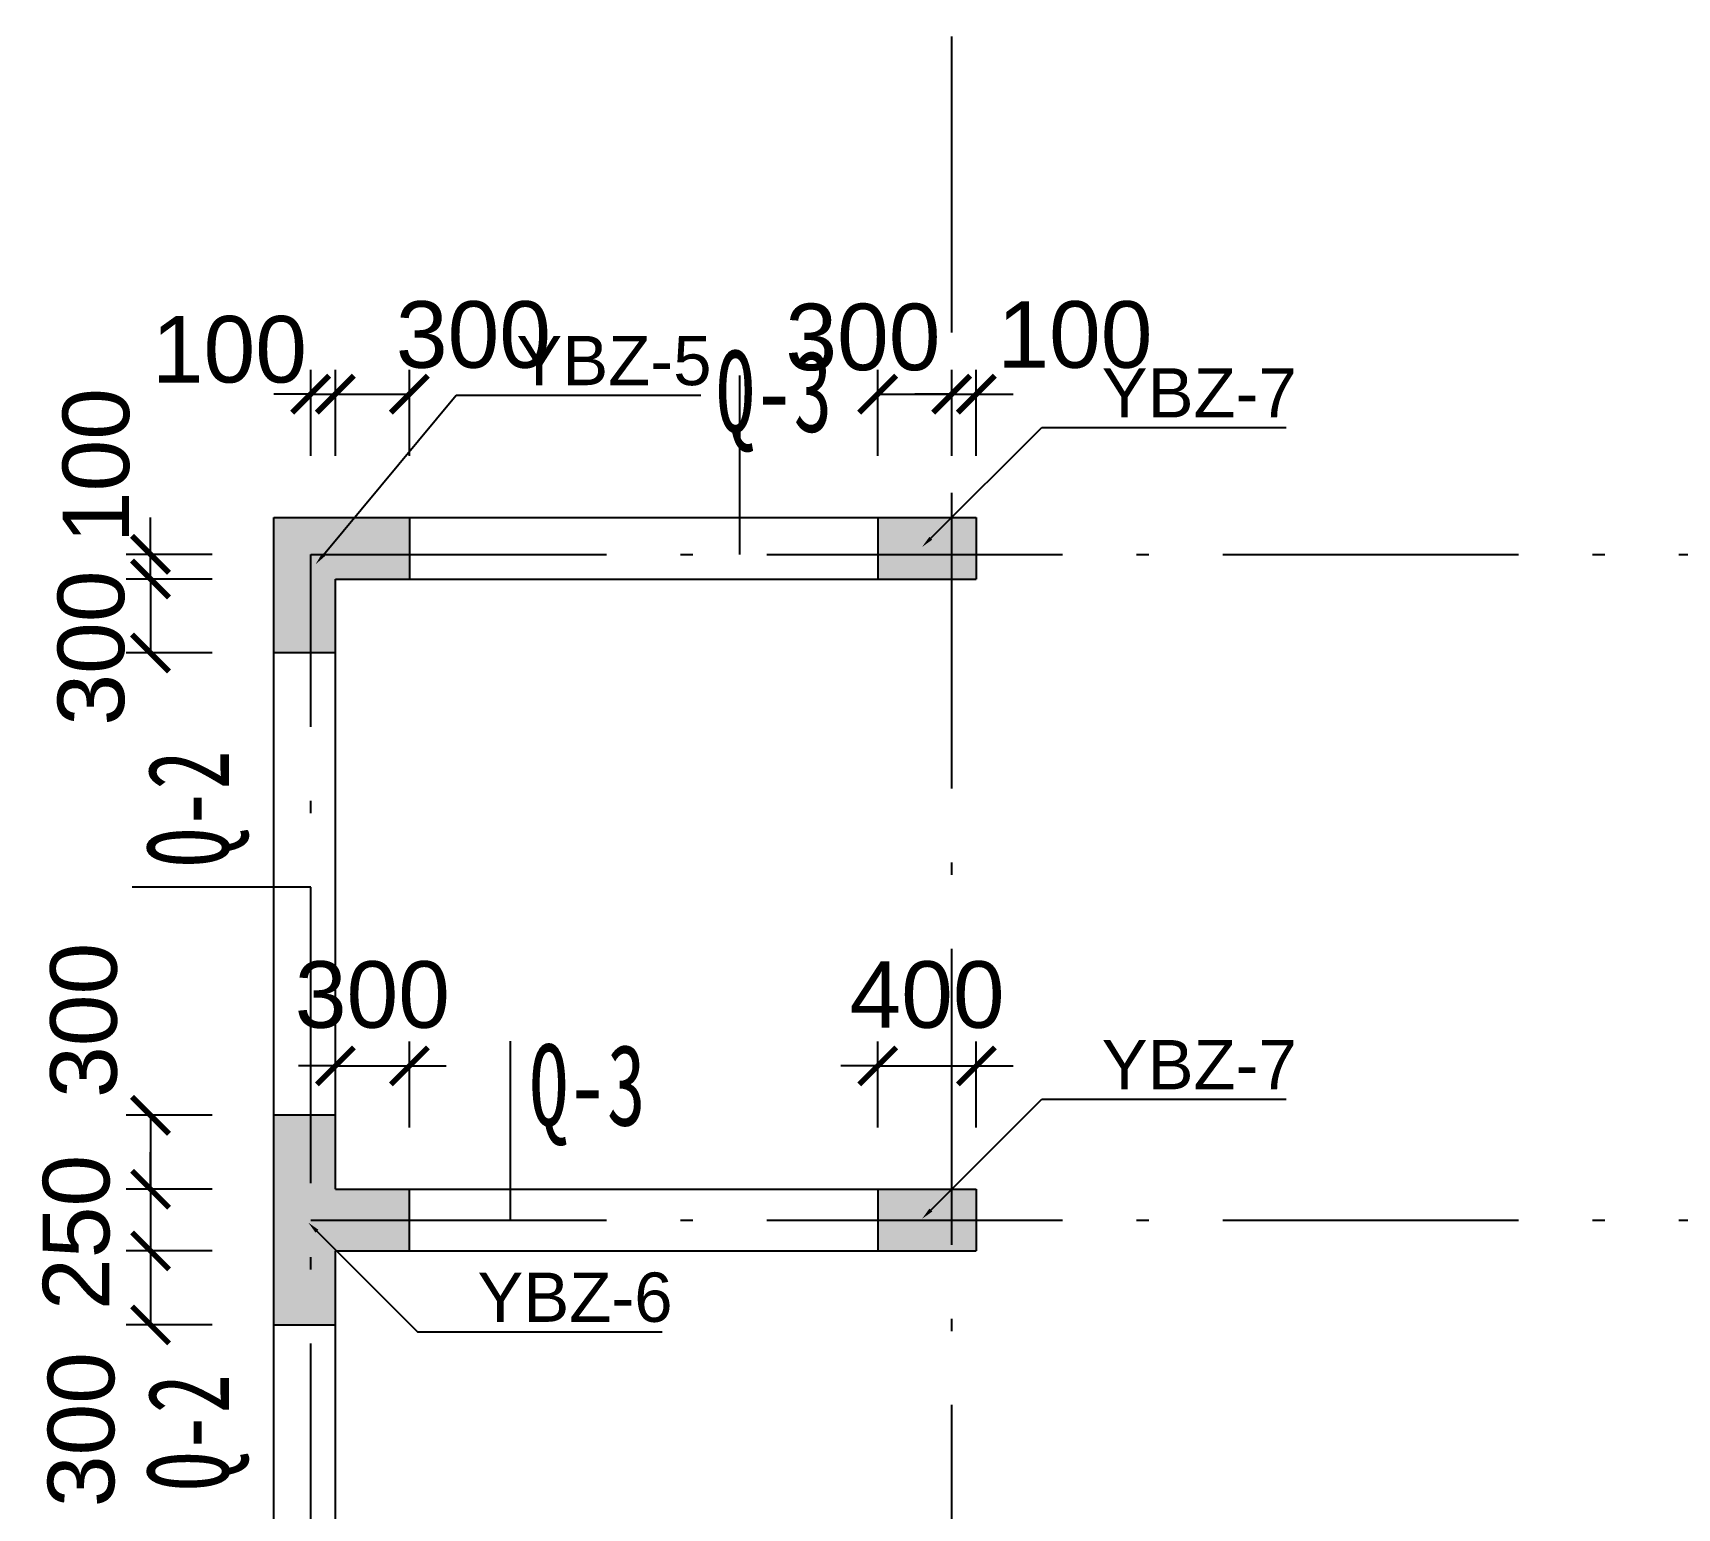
# Model space of a CAD drawing. Header units: millimetres. Extents: x -3831 to 465700, y 39900 to 106100.
# Drawn here: x 230273 to 236943, y 86682 to 92665 of the extents above; entities that cross this region are included whole.
import ezdxf
from ezdxf import colors
from ezdxf.entities.mleader import LeaderData, LeaderLine
from ezdxf.math import Vec2, Vec3

# ---------------------------------------------------------------- set-up
doc = ezdxf.new("R2010")
doc.units = ezdxf.units.MM
doc.linetypes.add('线型2', pattern=[1850, 1200, -300, 50, -300])
for name, color, linetype in [('BZ-name', 160, 'Continuous'), ('DOTE', 10, '线型2'), ('WALL-Beam', 80, 'Continuous'), ('wall_dim', 60, 'Continuous'), ('WALL_INFO', 130, 'Continuous')]:
    doc.layers.add(name, color=color, linetype=linetype)
doc.layers.add('S_ConcWall', color=3, linetype='Continuous', lineweight=25)
doc.styles.get("Standard").update_dxf_attribs({"font": 'arial.ttf'})
doc.styles.add('宋体', font='')
doc.styles.get('宋体').set_extended_font_data('宋体')
doc.dimstyles.new('ISO-25', dxfattribs={"dimtxt": 2.5, "dimasz": 2.5, "dimexe": 1.25, "dimexo": 0.625, "dimtad": 1, "dimtxsty": 'Standard', "dimcen": 2.5, "dimadec": 0, "dimazin": 0, "dimtfac": 1, "dimtmove": 0, "dimatfit": 3, "dimfxl": 1, "dimarcsym": 0})

# ---------------------------------------------------------------- blocks, each defined once
blk = doc.blocks.new('_ArchTick')
at = {"color": 0, "linetype": 'ByBlock', "const_width": 0.15}
blk.add_lwpolyline([(-0.5, -0.5), (0.5, 0.5)], dxfattribs=at)
blk = doc.blocks.new('*D2802')
at = {"layer": 'Defpoints', "color": 0, "transparency": 16777216}
for p in [(231250, 90450), (230750, 90150), (231250, 90150)]:
    blk.add_point(p, dxfattribs=at)
at = {"layer": 'wall_dim', "color": 0, "lineweight": -2, "transparency": 16777216}
for p, q in [((231000, 90450), (230651, 90450)), ((230750, 90450), (230750, 90150)), ((231000, 90150), (230651, 90150))]:
    blk.add_line(p, q, dxfattribs=at)
at = {"layer": 'wall_dim', "color": 0, "lineweight": -2, "transparency": 16777216, "xscale": 150, "yscale": 150, "zscale": 150}
for p, rotation in [((230750, 90450), 90), ((230750, 90150), 270)]:
    blk.add_blockref('_ArchTick', p, dxfattribs=dict(at, rotation=rotation))
at = {"layer": 'wall_dim', "color": 7, "transparency": 16777216, "insert": (230510, 90170), "char_height": 270, "attachment_point": 5, "rotation": 90}
blk.add_mtext('300', dxfattribs=at)
blk = doc.blocks.new('*D2803')
at = {"layer": 'Defpoints', "color": 0, "transparency": 16777216}
for p in [(231250, 88275), (230750, 87975), (231250, 87975)]:
    blk.add_point(p, dxfattribs=at)
at = {"layer": 'wall_dim', "color": 0, "lineweight": -2, "transparency": 16777216}
for p, q in [((231000, 88275), (230651, 88275)), ((230750, 88275), (230750, 87975)), ((231000, 87975), (230651, 87975))]:
    blk.add_line(p, q, dxfattribs=at)
at = {"layer": 'wall_dim', "color": 0, "lineweight": -2, "transparency": 16777216, "xscale": 150, "yscale": 150, "zscale": 150}
for p, rotation in [((230750, 88275), 90), ((230750, 87975), 270)]:
    blk.add_blockref('_ArchTick', p, dxfattribs=dict(at, rotation=rotation))
at = {"layer": 'wall_dim', "color": 7, "transparency": 16777216, "insert": (230480, 88660), "char_height": 270, "attachment_point": 5, "rotation": 90}
blk.add_mtext('300', dxfattribs=at)
blk = doc.blocks.new('*D2804')
at = {"layer": 'Defpoints', "color": 0, "transparency": 16777216}
for p in [(231250, 87975), (230750, 87725), (231250, 87725)]:
    blk.add_point(p, dxfattribs=at)
at = {"layer": 'wall_dim', "color": 0, "lineweight": -2, "transparency": 16777216}
for p, q in [((230750, 87975), (230750, 88125)), ((231000, 87975), (230651, 87975)), ((230750, 87975), (230750, 87725)), ((231000, 87725), (230651, 87725)), ((230750, 87725), (230750, 87575))]:
    blk.add_line(p, q, dxfattribs=at)
at = {"layer": 'wall_dim', "color": 0, "lineweight": -2, "transparency": 16777216, "xscale": 150, "yscale": 150, "zscale": 150}
for p, rotation in [((230750, 87975), 270), ((230750, 87725), 90)]:
    blk.add_blockref('_ArchTick', p, dxfattribs=dict(at, rotation=rotation))
at = {"layer": 'wall_dim', "color": 7, "transparency": 16777216, "insert": (230450, 87800), "char_height": 270, "attachment_point": 5, "rotation": 90}
blk.add_mtext('250', dxfattribs=at)
blk = doc.blocks.new('*D2805')
at = {"layer": 'Defpoints', "color": 0, "transparency": 16777216}
for p in [(231250, 87725), (230750, 87425), (231250, 87425)]:
    blk.add_point(p, dxfattribs=at)
at = {"layer": 'wall_dim', "color": 0, "lineweight": -2, "transparency": 16777216}
for p, q in [((231000, 87725), (230651, 87725)), ((230750, 87725), (230750, 87425)), ((231000, 87425), (230651, 87425))]:
    blk.add_line(p, q, dxfattribs=at)
at = {"layer": 'wall_dim', "color": 0, "lineweight": -2, "transparency": 16777216, "xscale": 150, "yscale": 150, "zscale": 150}
for p, rotation in [((230750, 87725), 90), ((230750, 87425), 270)]:
    blk.add_blockref('_ArchTick', p, dxfattribs=dict(at, rotation=rotation))
at = {"layer": 'wall_dim', "color": 7, "transparency": 16777216, "insert": (230470, 87000), "char_height": 270, "attachment_point": 5, "rotation": 90}
blk.add_mtext('300', dxfattribs=at)
blk = doc.blocks.new('*D2806')
at = {"layer": 'Defpoints', "color": 0, "transparency": 16777216}
for p in [(231800, 88475), (231500, 87975), (231800, 87975)]:
    blk.add_point(p, dxfattribs=at)
at = {"layer": 'wall_dim', "color": 0, "lineweight": -2, "transparency": 16777216}
for p, q in [((231500, 88225), (231500, 88574)), ((231800, 88225), (231800, 88574)), ((231500, 88475), (231350, 88475)), ((231500, 88475), (231800, 88475)), ((231800, 88475), (231950, 88475))]:
    blk.add_line(p, q, dxfattribs=at)
at = {"layer": 'wall_dim', "color": 0, "lineweight": -2, "transparency": 16777216, "xscale": 150, "yscale": 150, "zscale": 150}
blk.add_blockref('_ArchTick', (231500, 88475), dxfattribs=at)
at = {"layer": 'wall_dim', "color": 0, "lineweight": -2, "transparency": 16777216, "xscale": 150, "yscale": 150, "zscale": 150, "rotation": 180}
blk.add_blockref('_ArchTick', (231800, 88475), dxfattribs=at)
at = {"layer": 'wall_dim', "color": 7, "transparency": 16777216, "insert": (231650, 88762.946794), "char_height": 270, "attachment_point": 5}
blk.add_mtext('300', dxfattribs=at)
blk = doc.blocks.new('*D2807')
at = {"layer": 'Defpoints', "color": 0, "transparency": 16777216}
for p in [(234100, 88475), (233700, 87975), (234100, 87975)]:
    blk.add_point(p, dxfattribs=at)
at = {"layer": 'wall_dim', "color": 0, "lineweight": -2, "transparency": 16777216}
for p, q in [((233700, 88225), (233700, 88574)), ((234100, 88225), (234100, 88574)), ((233700, 88475), (233550, 88475)), ((233700, 88475), (234100, 88475)), ((234100, 88475), (234250, 88475))]:
    blk.add_line(p, q, dxfattribs=at)
at = {"layer": 'wall_dim', "color": 0, "lineweight": -2, "transparency": 16777216, "xscale": 150, "yscale": 150, "zscale": 150}
blk.add_blockref('_ArchTick', (233700, 88475), dxfattribs=at)
at = {"layer": 'wall_dim', "color": 0, "lineweight": -2, "transparency": 16777216, "xscale": 150, "yscale": 150, "zscale": 150, "rotation": 180}
blk.add_blockref('_ArchTick', (234100, 88475), dxfattribs=at)
at = {"layer": 'wall_dim', "color": 7, "transparency": 16777216, "insert": (233900, 88762.9), "char_height": 270, "attachment_point": 5}
blk.add_mtext('400', dxfattribs=at)
blk = doc.blocks.new('*D2808')
at = {"layer": 'Defpoints', "color": 0, "transparency": 16777216}
for p in [(234000, 91200), (233700, 90700), (234000, 90700)]:
    blk.add_point(p, dxfattribs=at)
at = {"layer": 'wall_dim', "color": 0, "lineweight": -2, "transparency": 16777216}
for p, q in [((233700, 90950), (233700, 91299)), ((234000, 90950), (234000, 91299)), ((233700, 91200), (234000, 91200))]:
    blk.add_line(p, q, dxfattribs=at)
at = {"layer": 'wall_dim', "color": 0, "lineweight": -2, "transparency": 16777216, "xscale": 150, "yscale": 150, "zscale": 150, "rotation": 180}
blk.add_blockref('_ArchTick', (233700, 91200), dxfattribs=at)
at = {"layer": 'wall_dim', "color": 0, "lineweight": -2, "transparency": 16777216, "xscale": 150, "yscale": 150, "zscale": 150}
blk.add_blockref('_ArchTick', (234000, 91200), dxfattribs=at)
at = {"layer": 'wall_dim', "color": 7, "transparency": 16777216, "insert": (233640, 91430), "char_height": 270, "attachment_point": 5}
blk.add_mtext('300', dxfattribs=at)
blk = doc.blocks.new('*D2833')
at = {"layer": 'Defpoints', "color": 0, "transparency": 16777216}
for p in [(230750, 90550), (231250, 90550), (231250, 90450)]:
    blk.add_point(p, dxfattribs=at)
at = {"layer": 'wall_dim', "color": 0, "lineweight": -2, "transparency": 16777216}
for p, q in [((230750, 90550), (230750, 90700)), ((231000, 90550), (230651, 90550)), ((230750, 90450), (230750, 90550)), ((231000, 90450), (230651, 90450)), ((230750, 90450), (230750, 90300))]:
    blk.add_line(p, q, dxfattribs=at)
at = {"layer": 'wall_dim', "color": 0, "lineweight": -2, "transparency": 16777216, "xscale": 150, "yscale": 150, "zscale": 150}
for p, rotation in [((230750, 90550), 270), ((230750, 90450), 90)]:
    blk.add_blockref('_ArchTick', p, dxfattribs=dict(at, rotation=rotation))
at = {"layer": 'wall_dim', "color": 7, "transparency": 16777216, "insert": (230530, 90910), "char_height": 270, "attachment_point": 5, "rotation": 90}
blk.add_mtext('100', dxfattribs=at)
blk = doc.blocks.new('*D2836')
at = {"layer": 'Defpoints', "color": 0, "transparency": 16777216}
for p in [(231500, 91200), (231400, 90700), (231500, 90700)]:
    blk.add_point(p, dxfattribs=at)
at = {"layer": 'wall_dim', "color": 0, "lineweight": -2, "transparency": 16777216}
for p, q in [((231400, 90950), (231400, 91299)), ((231500, 90950), (231500, 91299)), ((231400, 91200), (231250, 91200)), ((231400, 91200), (231500, 91200)), ((231500, 91200), (231650, 91200))]:
    blk.add_line(p, q, dxfattribs=at)
at = {"layer": 'wall_dim', "color": 0, "lineweight": -2, "transparency": 16777216, "xscale": 150, "yscale": 150, "zscale": 150}
blk.add_blockref('_ArchTick', (231400, 91200), dxfattribs=at)
at = {"layer": 'wall_dim', "color": 0, "lineweight": -2, "transparency": 16777216, "xscale": 150, "yscale": 150, "zscale": 150, "rotation": 180}
blk.add_blockref('_ArchTick', (231500, 91200), dxfattribs=at)
at = {"layer": 'wall_dim', "color": 7, "transparency": 16777216, "insert": (231070, 91380), "char_height": 270, "attachment_point": 5}
blk.add_mtext('100', dxfattribs=at)
blk = doc.blocks.new('*D2837')
at = {"layer": 'Defpoints', "color": 0, "transparency": 16777216}
for p in [(231800, 91200), (231500, 90700), (231800, 90700)]:
    blk.add_point(p, dxfattribs=at)
at = {"layer": 'wall_dim', "color": 0, "lineweight": -2, "transparency": 16777216}
for p, q in [((231500, 90950), (231500, 91299)), ((231800, 90950), (231800, 91299)), ((231500, 91200), (231800, 91200))]:
    blk.add_line(p, q, dxfattribs=at)
at = {"layer": 'wall_dim', "color": 0, "lineweight": -2, "transparency": 16777216, "xscale": 150, "yscale": 150, "zscale": 150, "rotation": 180}
blk.add_blockref('_ArchTick', (231500, 91200), dxfattribs=at)
at = {"layer": 'wall_dim', "color": 0, "lineweight": -2, "transparency": 16777216, "xscale": 150, "yscale": 150, "zscale": 150}
blk.add_blockref('_ArchTick', (231800, 91200), dxfattribs=at)
at = {"layer": 'wall_dim', "color": 7, "transparency": 16777216, "insert": (232060, 91440), "char_height": 270, "attachment_point": 5}
blk.add_mtext('300', dxfattribs=at)
blk = doc.blocks.new('*D2838')
at = {"layer": 'Defpoints', "color": 0, "transparency": 16777216}
for p in [(234100, 91200), (234000, 90700), (234100, 90700)]:
    blk.add_point(p, dxfattribs=at)
at = {"layer": 'wall_dim', "color": 0, "lineweight": -2, "transparency": 16777216}
for p, q in [((234000, 90950), (234000, 91299)), ((234100, 90950), (234100, 91299)), ((234000, 91200), (233850, 91200)), ((234000, 91200), (234100, 91200)), ((234100, 91200), (234250, 91200))]:
    blk.add_line(p, q, dxfattribs=at)
at = {"layer": 'wall_dim', "color": 0, "lineweight": -2, "transparency": 16777216, "xscale": 150, "yscale": 150, "zscale": 150}
blk.add_blockref('_ArchTick', (234000, 91200), dxfattribs=at)
at = {"layer": 'wall_dim', "color": 0, "lineweight": -2, "transparency": 16777216, "xscale": 150, "yscale": 150, "zscale": 150, "rotation": 180}
blk.add_blockref('_ArchTick', (234100, 91200), dxfattribs=at)
at = {"layer": 'wall_dim', "color": 7, "transparency": 16777216, "insert": (234500, 91440), "char_height": 270, "attachment_point": 5}
blk.add_mtext('100', dxfattribs=at)
blk = doc.blocks.new('*D3220')
at = {"layer": 'Defpoints', "color": 0, "transparency": 16777216}
for p in [(231250, 90450), (230750, 90150), (231250, 90150)]:
    blk.add_point(p, dxfattribs=at)
at = {"layer": 'wall_dim', "color": 0, "lineweight": -2, "transparency": 16777216}
for p, q in [((231000, 90450), (230651, 90450)), ((230750, 90450), (230750, 90150)), ((231000, 90150), (230651, 90150))]:
    blk.add_line(p, q, dxfattribs=at)
at = {"layer": 'wall_dim', "color": 0, "lineweight": -2, "transparency": 16777216, "xscale": 150, "yscale": 150, "zscale": 150}
for p, rotation in [((230750, 90450), 90), ((230750, 90150), 270)]:
    blk.add_blockref('_ArchTick', p, dxfattribs=dict(at, rotation=rotation))
at = {"layer": 'wall_dim', "color": 7, "transparency": 16777216, "insert": (230510, 90170), "char_height": 270, "attachment_point": 5, "rotation": 90}
blk.add_mtext('300', dxfattribs=at)
blk = doc.blocks.new('*D3221')
at = {"layer": 'Defpoints', "color": 0, "transparency": 16777216}
for p in [(231250, 88275), (230750, 87975), (231250, 87975)]:
    blk.add_point(p, dxfattribs=at)
at = {"layer": 'wall_dim', "color": 0, "lineweight": -2, "transparency": 16777216}
for p, q in [((231000, 88275), (230651, 88275)), ((230750, 88275), (230750, 87975)), ((231000, 87975), (230651, 87975))]:
    blk.add_line(p, q, dxfattribs=at)
at = {"layer": 'wall_dim', "color": 0, "lineweight": -2, "transparency": 16777216, "xscale": 150, "yscale": 150, "zscale": 150}
for p, rotation in [((230750, 88275), 90), ((230750, 87975), 270)]:
    blk.add_blockref('_ArchTick', p, dxfattribs=dict(at, rotation=rotation))
at = {"layer": 'wall_dim', "color": 7, "transparency": 16777216, "insert": (230480, 88660), "char_height": 270, "attachment_point": 5, "rotation": 90}
blk.add_mtext('300', dxfattribs=at)
blk = doc.blocks.new('*D3222')
at = {"layer": 'Defpoints', "color": 0, "transparency": 16777216}
for p in [(231250, 87975), (230750, 87725), (231250, 87725)]:
    blk.add_point(p, dxfattribs=at)
at = {"layer": 'wall_dim', "color": 0, "lineweight": -2, "transparency": 16777216}
for p, q in [((230750, 87975), (230750, 88125)), ((231000, 87975), (230651, 87975)), ((230750, 87975), (230750, 87725)), ((231000, 87725), (230651, 87725)), ((230750, 87725), (230750, 87575))]:
    blk.add_line(p, q, dxfattribs=at)
at = {"layer": 'wall_dim', "color": 0, "lineweight": -2, "transparency": 16777216, "xscale": 150, "yscale": 150, "zscale": 150}
for p, rotation in [((230750, 87975), 270), ((230750, 87725), 90)]:
    blk.add_blockref('_ArchTick', p, dxfattribs=dict(at, rotation=rotation))
at = {"layer": 'wall_dim', "color": 7, "transparency": 16777216, "insert": (230450, 87800), "char_height": 270, "attachment_point": 5, "rotation": 90}
blk.add_mtext('250', dxfattribs=at)
blk = doc.blocks.new('*D3223')
at = {"layer": 'Defpoints', "color": 0, "transparency": 16777216}
for p in [(231250, 87725), (230750, 87425), (231250, 87425)]:
    blk.add_point(p, dxfattribs=at)
at = {"layer": 'wall_dim', "color": 0, "lineweight": -2, "transparency": 16777216}
for p, q in [((231000, 87725), (230651, 87725)), ((230750, 87725), (230750, 87425)), ((231000, 87425), (230651, 87425))]:
    blk.add_line(p, q, dxfattribs=at)
at = {"layer": 'wall_dim', "color": 0, "lineweight": -2, "transparency": 16777216, "xscale": 150, "yscale": 150, "zscale": 150}
for p, rotation in [((230750, 87725), 90), ((230750, 87425), 270)]:
    blk.add_blockref('_ArchTick', p, dxfattribs=dict(at, rotation=rotation))
at = {"layer": 'wall_dim', "color": 7, "transparency": 16777216, "insert": (230470, 87000), "char_height": 270, "attachment_point": 5, "rotation": 90}
blk.add_mtext('300', dxfattribs=at)
blk = doc.blocks.new('*D3224')
at = {"layer": 'Defpoints', "color": 0, "transparency": 16777216}
for p in [(231800, 88475), (231500, 87975), (231800, 87975)]:
    blk.add_point(p, dxfattribs=at)
at = {"layer": 'wall_dim', "color": 0, "lineweight": -2, "transparency": 16777216}
for p, q in [((231500, 88225), (231500, 88574)), ((231800, 88225), (231800, 88574)), ((231500, 88475), (231350, 88475)), ((231500, 88475), (231800, 88475)), ((231800, 88475), (231950, 88475))]:
    blk.add_line(p, q, dxfattribs=at)
at = {"layer": 'wall_dim', "color": 0, "lineweight": -2, "transparency": 16777216, "xscale": 150, "yscale": 150, "zscale": 150}
blk.add_blockref('_ArchTick', (231500, 88475), dxfattribs=at)
at = {"layer": 'wall_dim', "color": 0, "lineweight": -2, "transparency": 16777216, "xscale": 150, "yscale": 150, "zscale": 150, "rotation": 180}
blk.add_blockref('_ArchTick', (231800, 88475), dxfattribs=at)
at = {"layer": 'wall_dim', "color": 7, "transparency": 16777216, "insert": (231650, 88762.946794), "char_height": 270, "attachment_point": 5}
blk.add_mtext('300', dxfattribs=at)
blk = doc.blocks.new('*D3225')
at = {"layer": 'Defpoints', "color": 0, "transparency": 16777216}
for p in [(234100, 88475), (233700, 87975), (234100, 87975)]:
    blk.add_point(p, dxfattribs=at)
at = {"layer": 'wall_dim', "color": 0, "lineweight": -2, "transparency": 16777216}
for p, q in [((233700, 88225), (233700, 88574)), ((234100, 88225), (234100, 88574)), ((233700, 88475), (233550, 88475)), ((233700, 88475), (234100, 88475)), ((234100, 88475), (234250, 88475))]:
    blk.add_line(p, q, dxfattribs=at)
at = {"layer": 'wall_dim', "color": 0, "lineweight": -2, "transparency": 16777216, "xscale": 150, "yscale": 150, "zscale": 150}
blk.add_blockref('_ArchTick', (233700, 88475), dxfattribs=at)
at = {"layer": 'wall_dim', "color": 0, "lineweight": -2, "transparency": 16777216, "xscale": 150, "yscale": 150, "zscale": 150, "rotation": 180}
blk.add_blockref('_ArchTick', (234100, 88475), dxfattribs=at)
at = {"layer": 'wall_dim', "color": 7, "transparency": 16777216, "insert": (233900, 88762.9), "char_height": 270, "attachment_point": 5}
blk.add_mtext('400', dxfattribs=at)
blk = doc.blocks.new('*D3226')
at = {"layer": 'Defpoints', "color": 0, "transparency": 16777216}
for p in [(234000, 91200), (233700, 90700), (234000, 90700)]:
    blk.add_point(p, dxfattribs=at)
at = {"layer": 'wall_dim', "color": 0, "lineweight": -2, "transparency": 16777216}
for p, q in [((233700, 90950), (233700, 91299)), ((234000, 90950), (234000, 91299)), ((233700, 91200), (234000, 91200))]:
    blk.add_line(p, q, dxfattribs=at)
at = {"layer": 'wall_dim', "color": 0, "lineweight": -2, "transparency": 16777216, "xscale": 150, "yscale": 150, "zscale": 150, "rotation": 180}
blk.add_blockref('_ArchTick', (233700, 91200), dxfattribs=at)
at = {"layer": 'wall_dim', "color": 0, "lineweight": -2, "transparency": 16777216, "xscale": 150, "yscale": 150, "zscale": 150}
blk.add_blockref('_ArchTick', (234000, 91200), dxfattribs=at)
at = {"layer": 'wall_dim', "color": 7, "transparency": 16777216, "insert": (233640, 91430), "char_height": 270, "attachment_point": 5}
blk.add_mtext('300', dxfattribs=at)
blk = doc.blocks.new('*D3272')
at = {"layer": 'Defpoints', "color": 0, "transparency": 16777216}
for p in [(230750, 90550), (231250, 90550), (231250, 90450)]:
    blk.add_point(p, dxfattribs=at)
at = {"layer": 'wall_dim', "color": 0, "lineweight": -2, "transparency": 16777216}
for p, q in [((230750, 90550), (230750, 90700)), ((231000, 90550), (230651, 90550)), ((230750, 90450), (230750, 90550)), ((231000, 90450), (230651, 90450)), ((230750, 90450), (230750, 90300))]:
    blk.add_line(p, q, dxfattribs=at)
at = {"layer": 'wall_dim', "color": 0, "lineweight": -2, "transparency": 16777216, "xscale": 150, "yscale": 150, "zscale": 150}
for p, rotation in [((230750, 90550), 270), ((230750, 90450), 90)]:
    blk.add_blockref('_ArchTick', p, dxfattribs=dict(at, rotation=rotation))
at = {"layer": 'wall_dim', "color": 7, "transparency": 16777216, "insert": (230530, 90910), "char_height": 270, "attachment_point": 5, "rotation": 90}
blk.add_mtext('100', dxfattribs=at)
blk = doc.blocks.new('*D3275')
at = {"layer": 'Defpoints', "color": 0, "transparency": 16777216}
for p in [(231500, 91200), (231400, 90700), (231500, 90700)]:
    blk.add_point(p, dxfattribs=at)
at = {"layer": 'wall_dim', "color": 0, "lineweight": -2, "transparency": 16777216}
for p, q in [((231400, 90950), (231400, 91299)), ((231500, 90950), (231500, 91299)), ((231400, 91200), (231250, 91200)), ((231400, 91200), (231500, 91200)), ((231500, 91200), (231650, 91200))]:
    blk.add_line(p, q, dxfattribs=at)
at = {"layer": 'wall_dim', "color": 0, "lineweight": -2, "transparency": 16777216, "xscale": 150, "yscale": 150, "zscale": 150}
blk.add_blockref('_ArchTick', (231400, 91200), dxfattribs=at)
at = {"layer": 'wall_dim', "color": 0, "lineweight": -2, "transparency": 16777216, "xscale": 150, "yscale": 150, "zscale": 150, "rotation": 180}
blk.add_blockref('_ArchTick', (231500, 91200), dxfattribs=at)
at = {"layer": 'wall_dim', "color": 7, "transparency": 16777216, "insert": (231070, 91380), "char_height": 270, "attachment_point": 5}
blk.add_mtext('100', dxfattribs=at)
blk = doc.blocks.new('*D3276')
at = {"layer": 'Defpoints', "color": 0, "transparency": 16777216}
for p in [(231800, 91200), (231500, 90700), (231800, 90700)]:
    blk.add_point(p, dxfattribs=at)
at = {"layer": 'wall_dim', "color": 0, "lineweight": -2, "transparency": 16777216}
for p, q in [((231500, 90950), (231500, 91299)), ((231800, 90950), (231800, 91299)), ((231500, 91200), (231800, 91200))]:
    blk.add_line(p, q, dxfattribs=at)
at = {"layer": 'wall_dim', "color": 0, "lineweight": -2, "transparency": 16777216, "xscale": 150, "yscale": 150, "zscale": 150, "rotation": 180}
blk.add_blockref('_ArchTick', (231500, 91200), dxfattribs=at)
at = {"layer": 'wall_dim', "color": 0, "lineweight": -2, "transparency": 16777216, "xscale": 150, "yscale": 150, "zscale": 150}
blk.add_blockref('_ArchTick', (231800, 91200), dxfattribs=at)
at = {"layer": 'wall_dim', "color": 7, "transparency": 16777216, "insert": (232060, 91440), "char_height": 270, "attachment_point": 5}
blk.add_mtext('300', dxfattribs=at)
blk = doc.blocks.new('*D3277')
at = {"layer": 'Defpoints', "color": 0, "transparency": 16777216}
for p in [(234100, 91200), (234000, 90700), (234100, 90700)]:
    blk.add_point(p, dxfattribs=at)
at = {"layer": 'wall_dim', "color": 0, "lineweight": -2, "transparency": 16777216}
for p, q in [((234000, 90950), (234000, 91299)), ((234100, 90950), (234100, 91299)), ((234000, 91200), (233850, 91200)), ((234000, 91200), (234100, 91200)), ((234100, 91200), (234250, 91200))]:
    blk.add_line(p, q, dxfattribs=at)
at = {"layer": 'wall_dim', "color": 0, "lineweight": -2, "transparency": 16777216, "xscale": 150, "yscale": 150, "zscale": 150}
blk.add_blockref('_ArchTick', (234000, 91200), dxfattribs=at)
at = {"layer": 'wall_dim', "color": 0, "lineweight": -2, "transparency": 16777216, "xscale": 150, "yscale": 150, "zscale": 150, "rotation": 180}
blk.add_blockref('_ArchTick', (234100, 91200), dxfattribs=at)
at = {"layer": 'wall_dim', "color": 7, "transparency": 16777216, "insert": (234500, 91440), "char_height": 270, "attachment_point": 5}
blk.add_mtext('100', dxfattribs=at)

msp = doc.modelspace()

# ---------------------------------------------------------------- hatches: boundary and pattern name
at = {"layer": 'WALL-Beam', "true_color": 0x636466}
h = msp.add_hatch(color=251, dxfattribs=at)
h.dxf.hatch_style = 1
h.paths.add_polyline_path([(231800, 90450), (231800, 90700), (231250, 90700), (231250, 90150), (231500, 90150), (231500, 90450)])
h = msp.add_hatch(color=251, dxfattribs=at)
h.dxf.hatch_style = 1
h.paths.add_polyline_path([(234100, 90450), (234100, 90700), (233700, 90700), (233700, 90450)])
h = msp.add_hatch(color=251, dxfattribs=at)
h.dxf.hatch_style = 1
h.paths.add_polyline_path([(231500, 87975), (231500, 88275), (231250, 88275), (231250, 87975), (231250, 87425), (231500, 87425), (231500, 87725), (231800, 87725), (231800, 87975)])
h = msp.add_hatch(color=251, dxfattribs=at)
h.dxf.hatch_style = 1
h.paths.add_polyline_path([(234100, 87975), (233700, 87975), (233700, 87725), (234100, 87725)])

# ---------------------------------------------------------------- linework, layer by layer
at = {"layer": 'DOTE'}
for p, q in [((234000, 60000), (234000, 101300)), ((231400, 90550), (272500, 90550)), ((231400, 82450), (231400, 90550)), ((231400, 87850), (241100, 87850))]:
    msp.add_line(p, q, dxfattribs=at)
at = {"layer": 'S_ConcWall'}
for p, q in [((231250, 90700), (234100, 90700)), ((231250, 87975), (231250, 90700)), ((231800, 90700), (231800, 90450)), ((233700, 90700), (233700, 90450)), ((234100, 90700), (234100, 90450)), ((231500, 90450), (234100, 90450)), ((231500, 87975), (231500, 90450)), ((231500, 90150), (231250, 90150)), ((231500, 88275), (231250, 88275)), ((231250, 85025), (231250, 87975)), ((231500, 87975), (234100, 87975)), ((231800, 87725), (231800, 87975)), ((233700, 87975), (233700, 87725)), ((234100, 87975), (234100, 87725)), ((231500, 87725), (234100, 87725)), ((231500, 85275), (231500, 87725)), ((231250, 87425), (231500, 87425))]:
    msp.add_line(p, q, dxfattribs=at)
at = {"layer": 'WALL_INFO'}
for p, q in [((233140, 90550), (233140, 91275)), ((231400, 89200), (230675, 89200)), ((232210, 87850), (232210, 88575))]:
    msp.add_line(p, q, dxfattribs=at)

# ---------------------------------------------------------------- texts
at = {"layer": 'WALL_INFO', "char_height": 330, "width": 393.75, "attachment_point": 5, "line_spacing_factor": 1.1, "style": '宋体'}
for insert in [(233280, 91170), (232522.93926, 88356.39789)]:
    msp.add_mtext('\\pxsm1.0;{\\W0.70;Q-3}', dxfattribs=dict(at, insert=insert))
at = {"layer": 'WALL_INFO', "char_height": 330, "width": 393.75, "attachment_point": 5, "rotation": 90, "line_spacing_factor": 1.1, "style": '宋体'}
for insert in [(230944.46479, 89518.26312), (230944.46479, 86988.26312)]:
    msp.add_mtext('\\pxsm1;{\\W0.7;Q-2}', dxfattribs=dict(at, insert=insert))

# ---------------------------------------------------------------- dimensions: what is measured, and where the dimension line sits
at = {"layer": 'wall_dim'}
for base, p1, p2, picture, middle in [((231800, 91200), (231500, 90700), (231800, 90700), '*D2837', (232060, 91440)), ((231800, 91200), (231500, 90700), (231800, 90700), '*D3276', (232060, 91440)), ((234000, 91200), (233700, 90700), (234000, 90700), '*D2808', (233640, 91430)), ((234000, 91200), (233700, 90700), (234000, 90700), '*D3226', (233640, 91430)), ((234100, 91200), (234000, 90700), (234100, 90700), '*D2838', (234500, 91440)), ((234100, 91200), (234000, 90700), (234100, 90700), '*D3277', (234500, 91440)), ((231500, 91200), (231400, 90700), (231500, 90700), '*D2836', (231070, 91380)), ((231500, 91200), (231400, 90700), (231500, 90700), '*D3275', (231070, 91380))]:
    dim = msp.add_linear_dim(base=base, p1=p1, p2=p2, dimstyle='ISO-25', override={"dimtxt": 270, "dimasz": 150, "dimexe": 99, "dimexo": 250, "dimgap": 150, "dimblk1": 'ArchTick', "dimblk2": 'ArchTick', "dimsah": 1, "dimclrt": 7, "dimtix": 1, "dimtmove": 2}, dxfattribs=at)
    dim.commit()
    dim.dimension.update_dxf_attribs({"geometry": picture, "text_midpoint": middle, "dimtype": 160})
for base, p1, p2, picture, middle in [((230750, 90550), (231250, 90450), (231250, 90550), '*D2833', (230530, 90910)), ((230750, 90550), (231250, 90450), (231250, 90550), '*D3272', (230530, 90910)), ((230750, 90150), (231250, 90450), (231250, 90150), '*D2802', (230510, 90170)), ((230750, 90150), (231250, 90450), (231250, 90150), '*D3220', (230510, 90170)), ((230750, 87975), (231250, 88275), (231250, 87975), '*D2803', (230480, 88660)), ((230750, 87975), (231250, 88275), (231250, 87975), '*D3221', (230480, 88660)), ((230750, 87725), (231250, 87975), (231250, 87725), '*D2804', (230450, 87800)), ((230750, 87725), (231250, 87975), (231250, 87725), '*D3222', (230450, 87800)), ((230750, 87425), (231250, 87725), (231250, 87425), '*D2805', (230470, 87000)), ((230750, 87425), (231250, 87725), (231250, 87425), '*D3223', (230470, 87000))]:
    dim = msp.add_linear_dim(base=base, p1=p1, p2=p2, angle=90, dimstyle='ISO-25', override={"dimtxt": 270, "dimasz": 150, "dimexe": 99, "dimexo": 250, "dimgap": 150, "dimblk1": 'ArchTick', "dimblk2": 'ArchTick', "dimsah": 1, "dimclrt": 7, "dimtix": 1, "dimtmove": 2}, dxfattribs=at)
    dim.commit()
    dim.dimension.update_dxf_attribs({"geometry": picture, "text_midpoint": middle, "dimtype": 160})
for base, p1, p2, picture, middle in [((231800, 88475), (231500, 87975), (231800, 87975), '*D2806', (231650, 88762.94679)), ((231800, 88475), (231500, 87975), (231800, 87975), '*D3224', (231650, 88762.94679)), ((234100, 88475), (233700, 87975), (234100, 87975), '*D2807', (233900, 88762.85471)), ((234100, 88475), (233700, 87975), (234100, 87975), '*D3225', (233900, 88762.85471))]:
    dim = msp.add_linear_dim(base=base, p1=p1, p2=p2, dimstyle='ISO-25', override={"dimtxt": 270, "dimasz": 150, "dimexe": 99, "dimexo": 250, "dimgap": 150, "dimblk1": 'ArchTick', "dimblk2": 'ArchTick', "dimsah": 1, "dimclrt": 7, "dimtix": 1, "dimtofl": 1, "dimtmove": 2}, dxfattribs=at)
    dim.commit()
    dim.dimension.update_dxf_attribs({"geometry": picture, "text_midpoint": middle})

# ---------------------------------------------------------------- leaders
at = {"layer": 'BZ-name'}
ml = msp.add_multileader_mtext('Standard', dxfattribs=at)
ml.set_content('YBZ-5', color=256)
ml.set_leader_properties()
ml.build(insert=Vec2(0, 0))
ml.multileader.update_dxf_attribs({"text_left_attachment_type": 6, "text_right_attachment_type": 6, "dogleg_length": 200, "arrow_head_size": 50})
ctx = ml.context
ctx.base_point, ctx.char_height, ctx.arrow_head_size, ctx.landing_gap_size, ctx.plane_origin = Vec3(232190, 91196.25), 200, 50, 50, Vec3(231420, 90510)
ctx.left_attachment, ctx.right_attachment, ctx.text_align_type = 6, 6, 1
notes = []
notes.append((ctx, [(0, (1, 1, 0), (231990, 91196.25), (1, 0), 200, [(0, [(231420, 90510)], 0, [])])]))
ctx.mtext.insert, ctx.mtext.alignment, ctx.mtext.flow_direction = Vec3(232629.9045, 91436.25), 2, 5
ml = msp.add_multileader_mtext('Standard', dxfattribs=at)
ml.set_content('YBZ-7', color=256)
ml.set_leader_properties()
ml.build(insert=Vec2(0, 0))
ml.multileader.update_dxf_attribs({"text_left_attachment_type": 6, "text_right_attachment_type": 6, "dogleg_length": 200, "arrow_head_size": 50})
ctx = ml.context
ctx.base_point, ctx.char_height, ctx.arrow_head_size, ctx.landing_gap_size, ctx.plane_origin = Vec3(234565.2319, 91065.2319), 200, 50, 50, Vec3(233880, 90580)
ctx.left_attachment, ctx.right_attachment, ctx.text_align_type = 6, 6, 1
notes.append((ctx, [(0, (1, 1, 0), (234365.2319, 91065.2319), (1, 0), 200, [(0, [(233880, 90580)], 0, [])])]))
ctx.mtext.insert, ctx.mtext.alignment, ctx.mtext.flow_direction = Vec3(235004.38606, 91305.2319), 2, 5
ml = msp.add_multileader_mtext('Standard', dxfattribs=at)
ml.set_content('YBZ-7', color=256)
ml.set_leader_properties()
ml.build(insert=Vec2(0, 0))
ml.multileader.update_dxf_attribs({"text_left_attachment_type": 6, "text_right_attachment_type": 6, "dogleg_length": 200, "arrow_head_size": 50})
ctx = ml.context
ctx.base_point, ctx.char_height, ctx.arrow_head_size, ctx.landing_gap_size, ctx.plane_origin = Vec3(234565.2319, 88340.2319), 200, 50, 50, Vec3(233880, 87855)
ctx.left_attachment, ctx.right_attachment, ctx.text_align_type = 6, 6, 1
notes.append((ctx, [(0, (1, 1, 0), (234365.2319, 88340.2319), (1, 0), 200, [(0, [(233880, 87855)], 0, [])])]))
ctx.mtext.insert, ctx.mtext.alignment, ctx.mtext.flow_direction = Vec3(235004.38606, 88580.2319), 2, 5
ml = msp.add_multileader_mtext('Standard', dxfattribs=at)
ml.set_content('YBZ-6', color=256)
ml.set_leader_properties()
ml.build(insert=Vec2(0, 0))
ml.multileader.update_dxf_attribs({"text_left_attachment_type": 6, "text_right_attachment_type": 6, "dogleg_length": 200, "arrow_head_size": 50})
ctx = ml.context
ctx.base_point, ctx.char_height, ctx.arrow_head_size, ctx.landing_gap_size, ctx.plane_origin = Vec3(232032.8318, 87397.1682), 200, 50, 50, Vec3(231390, 87840)
ctx.left_attachment, ctx.right_attachment, ctx.text_align_type = 6, 6, 1
notes.append((ctx, [(0, (1, 1, 0), (231832.8318, 87397.1682), (1, 0), 200, [(0, [(231390, 87840)], 0, [])])]))
ctx.mtext.insert, ctx.mtext.alignment, ctx.mtext.flow_direction = Vec3(232471.91774, 87637.1682), 2, 5
for ctx, leaders in notes:
    for number, flags, end, landing, length, lines in leaders:
        leader = LeaderData()
        leader.index, (leader.has_last_leader_line, leader.has_dogleg_vector, leader.attachment_direction) = number, flags
        leader.last_leader_point, leader.dogleg_vector, leader.dogleg_length = Vec3(end), Vec3(landing), length
        for number, points, colour, breaks in lines:
            line = LeaderLine()
            line.index, line.vertices, line.color, line.breaks = number, Vec3.list(points), colors.encode_raw_color(colour), breaks
            leader.lines.append(line)
        ctx.leaders.append(leader)

doc.saveas('drawing.dxf')
